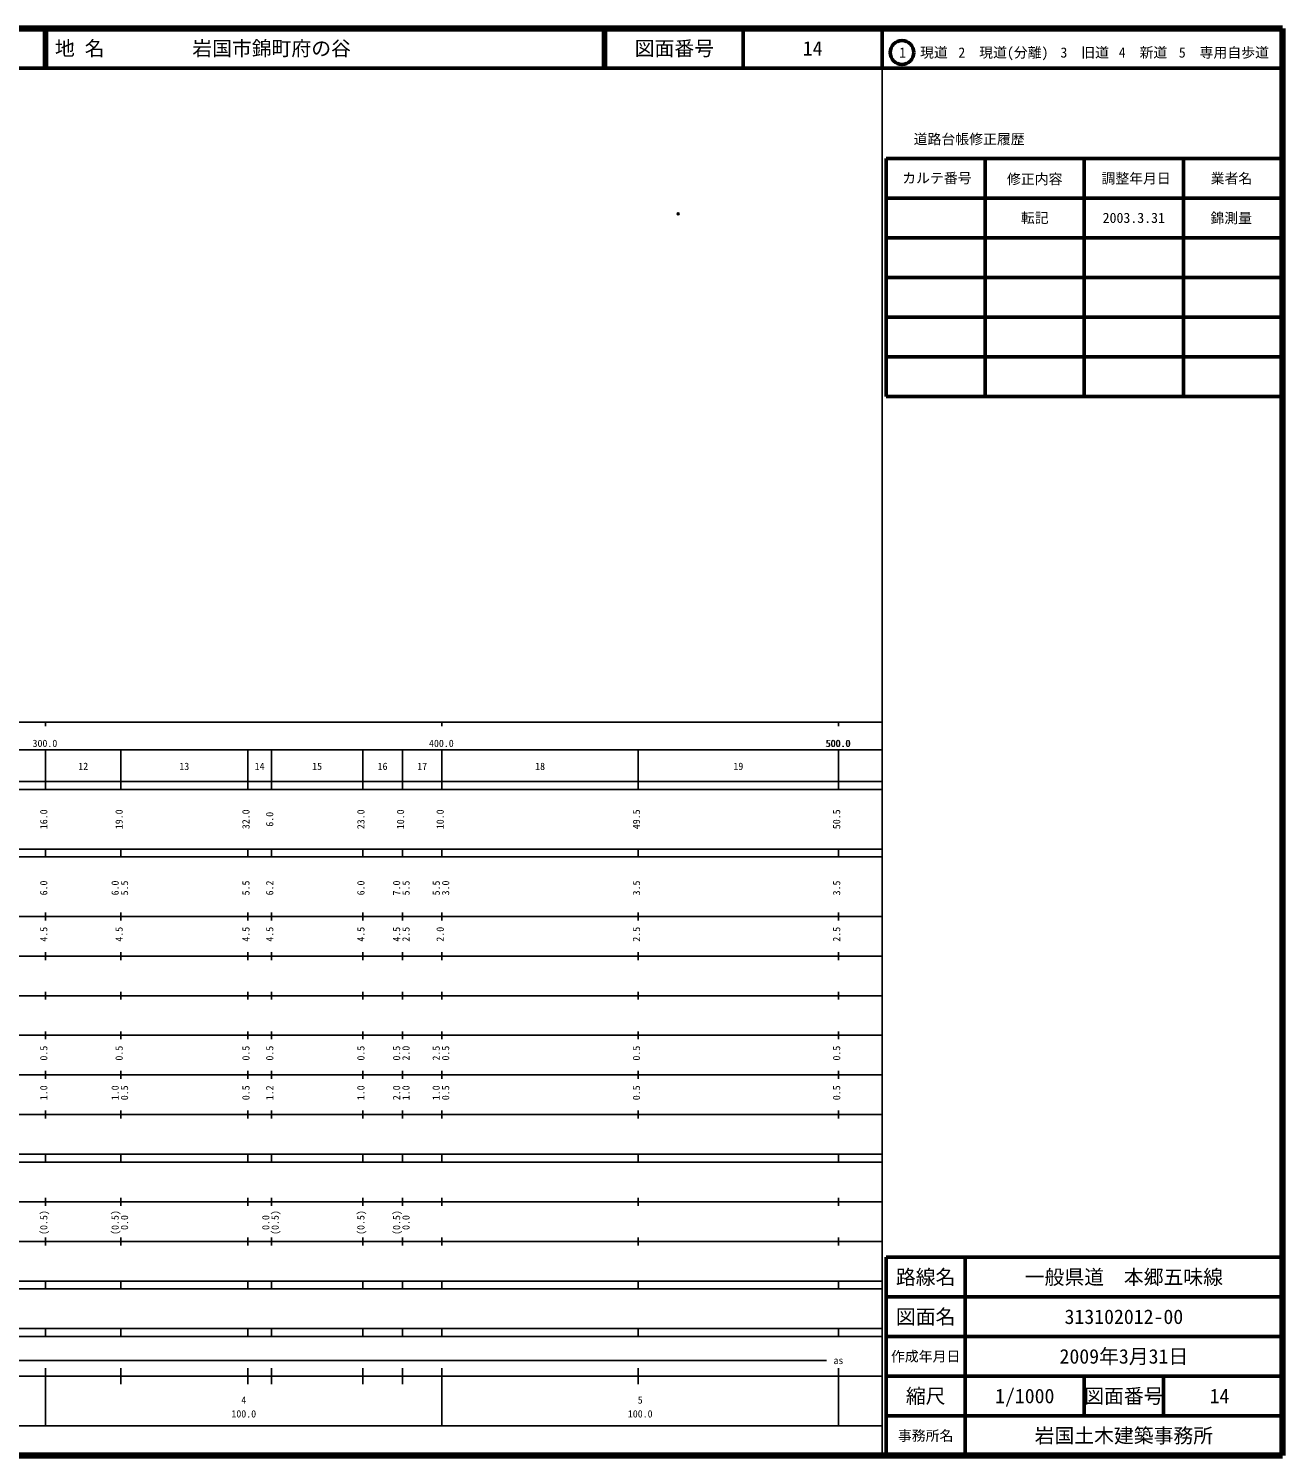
# Model space of a CAD drawing. Units: millimetres on the paper. Extents: x 40 to 680, y 20 to 380.
# Drawn here: x 363.7 to 680, y 20 to 380 of the extents above; entities that cross this region are included whole.
import ezdxf
from ezdxf.enums import TextEntityAlignment as Align

# ---------------------------------------------------------------- set-up
doc = ezdxf.new("R2010")
doc.units = ezdxf.units.MM
doc.header["$PDMODE"] = 32
doc.header["$PDSIZE"] = 0.5
doc.layers.add('M-OTRS', color=6, linetype='Continuous')
doc.layers.add('M-TTL-TXT', color=7, linetype='Continuous')
for name, color, linetype, lineweight in [('M-TTL', 2, 'Continuous', 140), ('M-TTL-BAND', 7, 'Continuous', 25), ('M-TTL-FRAM', 2, 'Continuous', 50), ('M-TTL-LINE', 7, 'Continuous', 50)]:
    doc.layers.add(name, color=color, linetype=linetype, lineweight=lineweight)
doc.styles.add('ＭＳ ゴシック', font='')
doc.styles.get('ＭＳ ゴシック').set_extended_font_data('MS Gothic')

msp = doc.modelspace()

# ---------------------------------------------------------------- linework, layer by layer
at = {"layer": 'M-OTRS'}
msp.add_point((527.566, 333.266), dxfattribs=at)
at = {"layer": 'M-TTL'}
for p, q in [((680, 380), (40, 380)), ((680, 20), (680, 380)), ((40, 20), (680, 20))]:
    msp.add_line(p, q, dxfattribs=at)
at = {"layer": 'M-TTL-BAND'}
for p, q in [((579, 20), (579, 370)), ((40, 205), (579, 205)), ((368, 205), (368, 204)), ((468, 205), (468, 204)), ((568, 205), (568, 204)), ((68, 198), (579, 198)), ((368, 188), (368, 198)), ((387, 188), (387, 198)), ((419, 188), (419, 198)), ((425, 188), (425, 198)), ((448, 188), (448, 198)), ((458, 188), (458, 198)), ((468, 188), (468, 198)), ((517.5, 188), (517.5, 198)), ((568, 188), (568, 198)), ((40, 190), (579, 190)), ((40, 188), (579, 188)), ((40, 173), (579, 173)), ((368, 171), (368, 173)), ((387, 171), (387, 173)), ((419, 171), (419, 173)), ((425, 171), (425, 173)), ((448, 171), (448, 173)), ((458, 171), (458, 173)), ((468, 171), (468, 173)), ((517.5, 171), (517.5, 173)), ((568, 171), (568, 173)), ((40, 171), (579, 171)), ((40, 156), (579, 156)), ((368, 155), (368, 157)), ((387, 155), (387, 157)), ((419, 155), (419, 157)), ((425, 155), (425, 157)), ((448, 155), (448, 157)), ((458, 155), (458, 157)), ((468, 155), (468, 157)), ((517.5, 155), (517.5, 157)), ((568, 155), (568, 157)), ((46, 146), (579, 146)), ((368, 145), (368, 147)), ((387, 145), (387, 147)), ((419, 145), (419, 147)), ((425, 145), (425, 147)), ((448, 145), (448, 147)), ((458, 145), (458, 147)), ((468, 145), (468, 147)), ((517.5, 145), (517.5, 147)), ((568, 145), (568, 147)), ((368, 135), (368, 137)), ((387, 135), (387, 137)), ((419, 135), (419, 137)), ((425, 135), (425, 137)), ((448, 135), (448, 137)), ((458, 135), (458, 137)), ((468, 135), (468, 137)), ((517.5, 135), (517.5, 137)), ((568, 135), (568, 137)), ((52, 136), (579, 136)), ((46, 126), (579, 126)), ((368, 125), (368, 127)), ((387, 125), (387, 127)), ((419, 125), (419, 127)), ((425, 125), (425, 127)), ((448, 125), (448, 127)), ((458, 125), (458, 127)), ((468, 125), (468, 127)), ((517.5, 125), (517.5, 127)), ((568, 125), (568, 127)), ((52, 116), (579, 116)), ((368, 115), (368, 117)), ((387, 115), (387, 117)), ((419, 115), (419, 117)), ((425, 115), (425, 117)), ((448, 115), (448, 117)), ((458, 115), (458, 117)), ((468, 115), (468, 117)), ((517.5, 115), (517.5, 117)), ((568, 115), (568, 117)), ((46, 106), (579, 106)), ((368, 105), (368, 107)), ((387, 105), (387, 107)), ((419, 105), (419, 107)), ((425, 105), (425, 107)), ((448, 105), (448, 107)), ((458, 105), (458, 107)), ((468, 105), (468, 107)), ((517.5, 105), (517.5, 107)), ((568, 105), (568, 107)), ((40, 96), (579, 96)), ((40, 94), (579, 94)), ((368, 94), (368, 96)), ((387, 94), (387, 96)), ((419, 94), (419, 96)), ((425, 94), (425, 96)), ((448, 94), (448, 96)), ((458, 94), (458, 96)), ((468, 94), (468, 96)), ((517.5, 94), (517.5, 96)), ((568, 94), (568, 96)), ((49, 84), (579, 84)), ((368, 83), (368, 85)), ((387, 83), (387, 85)), ((419, 83), (419, 85)), ((425, 83), (425, 85)), ((448, 83), (448, 85)), ((458, 83), (458, 85)), ((468, 83), (468, 85)), ((517.5, 83), (517.5, 85)), ((568, 83), (568, 85)), ((40, 74), (579, 74)), ((368, 73), (368, 75)), ((387, 73), (387, 75)), ((419, 73), (419, 75)), ((425, 73), (425, 75)), ((448, 73), (448, 75)), ((458, 73), (458, 75)), ((468, 73), (468, 75)), ((517.5, 73), (517.5, 75)), ((568, 73), (568, 75)), ((40, 64), (579, 64)), ((40, 62), (579, 62)), ((368, 62), (368, 64)), ((387, 62), (387, 64)), ((419, 62), (419, 64)), ((425, 62), (425, 64)), ((448, 62), (448, 64)), ((458, 62), (458, 64)), ((468, 62), (468, 64)), ((517.5, 62), (517.5, 64)), ((568, 62), (568, 64)), ((40, 52), (579, 52)), ((368, 50), (368, 52)), ((387, 50), (387, 52)), ((419, 50), (419, 52)), ((425, 50), (425, 52)), ((448, 50), (448, 52)), ((458, 50), (458, 52)), ((468, 50), (468, 52)), ((517.5, 50), (517.5, 52)), ((568, 50), (568, 52)), ((40, 50), (579, 50)), ((71, 44), (565, 44)), ((40, 40), (579, 40)), ((368, 27.5), (368, 42)), ((387, 38), (387, 42)), ((419, 38), (419, 42)), ((425, 38), (425, 42)), ((448, 38), (448, 42)), ((458, 38), (458, 42)), ((468, 27.5), (468, 42)), ((517.5, 38), (517.5, 42)), ((568, 27.5), (568, 42)), ((68, 27.5), (579, 27.5))]:
    msp.add_line(p, q, dxfattribs=at)
at = {"layer": 'M-TTL-FRAM'}
for p, q in [((580, 347.197), (580, 287.197)), ((580, 347.197), (680, 347.197)), ((580, 287.197), (680, 287.197)), ((680, 70), (580, 70)), ((580, 70), (580, 20))]:
    msp.add_line(p, q, dxfattribs=at)
at = {"layer": 'M-TTL-LINE'}
for p, q in [((367.75, 380), (367.75, 370)), ((368.25, 380), (368.25, 370)), ((508.747, 380), (508.747, 370)), ((509.247, 380), (509.247, 370)), ((543.997, 380), (543.997, 370)), ((579, 380), (579, 370)), ((40, 370), (680, 370)), ((605, 347.197), (605, 287.197)), ((630, 347.197), (630, 287.197)), ((655, 347.197), (655, 287.197)), ((580, 337.197), (680, 337.197)), ((580, 327.197), (680, 327.197)), ((580, 317.197), (680, 317.197)), ((580, 307.197), (680, 307.197)), ((580, 297.197), (680, 297.197)), ((600, 70), (600, 20)), ((680, 60), (580, 60)), ((680, 50), (580, 50)), ((680, 40), (580, 40)), ((630, 40), (630, 30)), ((650, 40), (650, 30)), ((680, 30), (580, 30))]:
    msp.add_line(p, q, dxfattribs=at)
msp.add_circle((584.031, 373.958), 3, dxfattribs=at)

# ---------------------------------------------------------------- texts
at = {"layer": 'M-TTL-BAND', "style": 'ＭＳ ゴシック'}
for s, p in [('300.0', (367.844, 198.195)), ('400.0', (467.844, 198.195)), ('500.0', (567.844, 198.195)), ('500.0', (568, 198.195)), ('12', (377.5, 192.405)), ('13', (403, 192.405)), ('14', (422, 192.405)), ('15', (436.5, 192.405)), ('16', (453, 192.405)), ('17', (463, 192.405)), ('18', (492.75, 192.405)), ('19', (542.75, 192.405)), ('as', (568, 42.5)), ('4', (418, 32.523)), ('5', (518, 32.523)), ('100.0', (418, 29.033)), ('100.0', (518, 29.033))]:
    msp.add_text(s, height=1.833, dxfattribs=at).set_placement(p, align=Align.BOTTOM_CENTER)
for s, p in [('16.0', (369, 180.5)), ('19.0', (388, 180.5)), ('32.0', (420, 180.5)), ('6.0', (426, 180.5)), ('23.0', (449, 180.5)), ('10.0', (459, 180.5)), ('10.0', (469, 180.5)), ('49.5', (518.5, 180.5)), ('50.5', (569, 180.5)), ('6.0', (369, 163.174)), ('6.0', (387, 163.174)), ('5.5', (389.37, 163.174)), ('5.5', (420, 163.174)), ('6.2', (426, 163.174)), ('6.0', (449, 163.174)), ('7.0', (458, 163.174)), ('5.5', (460.37, 163.174)), ('5.5', (468, 163.174)), ('3.0', (470.37, 163.174)), ('3.5', (518.5, 163.174)), ('3.5', (569, 163.174)), ('4.5', (369, 151.5)), ('4.5', (388, 151.5)), ('4.5', (420, 151.5)), ('4.5', (426, 151.5)), ('4.5', (449, 151.5)), ('4.5', (458, 151.5)), ('2.5', (460.37, 151.5)), ('2.0', (469, 151.5)), ('2.5', (518.5, 151.5)), ('2.5', (569, 151.5)), ('0.5', (369, 121.5)), ('0.5', (388, 121.5)), ('0.5', (420, 121.5)), ('0.5', (426, 121.5)), ('0.5', (449, 121.5)), ('0.5', (458, 121.5)), ('2.0', (460.37, 121.5)), ('2.5', (468, 121.5)), ('0.5', (470.37, 121.5)), ('0.5', (518.5, 121.5)), ('0.5', (569, 121.5)), ('1.0', (369, 111.5)), ('1.0', (387, 111.5)), ('0.5', (389.37, 111.5)), ('0.5', (420, 111.5)), ('1.2', (426, 111.5)), ('1.0', (449, 111.5)), ('2.0', (458, 111.5)), ('1.0', (460.37, 111.5)), ('1.0', (468, 111.5)), ('0.5', (470.37, 111.5)), ('0.5', (518.5, 111.5)), ('0.5', (569, 111.5)), ('(0.5)', (369, 78.764)), ('(0.5)', (387, 78.764)), ('0.0', (389.37, 78.764)), ('0.0', (425, 78.764)), ('(0.5)', (427.37, 78.764)), ('(0.5)', (449, 78.764)), ('(0.5)', (458, 78.764)), ('0.0', (460.37, 78.764))]:
    msp.add_text(s, height=1.833, rotation=90, dxfattribs=at).set_placement(p, align=Align.BOTTOM_CENTER)
at = {"layer": 'M-TTL-TXT', "style": 'ＭＳ ゴシック'}
for s, p in [('地 名', (370.38, 375)), ('岩国市錦町府の谷', (405.024, 375))]:
    msp.add_text(s, height=3.666, dxfattribs=at).set_placement(p, align=Align.MIDDLE_LEFT)
for s, height, p in [('図面番号', 3.666, (526.622, 375)), ('14', 3.666, (561.497, 375)), ('1\u3000現道', 2.566, (589.448, 373.958)), ('2\u3000現道(分離)', 2.566, (609.619, 373.958)), ('3\u3000旧道', 2.566, (630.121, 373.958)), ('4\u3000新道', 2.566, (644.824, 373.958)), ('5\u3000専用自歩道', 2.566, (665.228, 373.958)), ('道路台帳修正履歴', 2.566, (600.968, 352.113)), ('カルテ番号', 2.566, (592.839, 342.277)), ('修正内容', 2.566, (617.509, 342.023)), ('調整年月日', 2.566, (643.089, 342.197)), ('業者名', 2.566, (667.134, 342.197)), ('転記', 2.566, (617.5, 332.245)), ('2003.3.31', 2.566, (642.5, 332.245)), ('錦測量', 2.566, (667.077, 332.189)), ('路線名', 3.666, (590, 65)), ('路線名', 3.666, (590, 65)), ('一般県道\u3000本郷五味線', 3.666, (640, 65)), ('図面名', 3.666, (590, 55)), ('図面名', 3.666, (590, 55)), ('313102012-00', 3.666, (640, 55)), ('2009年3月31日', 3.666, (640, 45)), ('作成年月日', 2.566, (590, 45)), ('作成年月日', 2.566, (590, 45)), ('縮尺', 3.666, (590, 35)), ('縮尺', 3.666, (590, 35)), ('1/1000', 3.666, (615, 35)), ('図面番号', 3.666, (640, 35)), ('図面番号', 3.666, (640, 35)), ('14', 3.666, (664.125, 35)), ('事務所名', 2.566, (590, 25)), ('事務所名', 2.566, (590, 25)), ('岩国土木建築事務所', 3.666, (640, 25))]:
    msp.add_text(s, height=height, dxfattribs=at).set_placement(p, align=Align.MIDDLE_CENTER)

doc.saveas('drawing.dxf')
